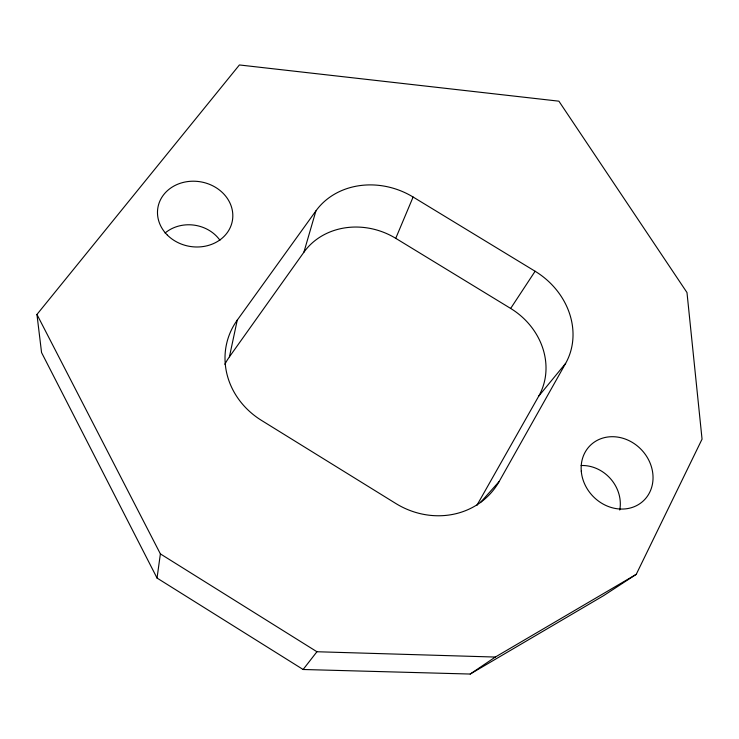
<?xml version="1.0" encoding="UTF-8"?>
<svg xmlns="http://www.w3.org/2000/svg" width="739" height="739" viewBox="0 0 739 739"><rect width="100%" height="100%" fill="white"/><g stroke="black" fill="none" stroke-linecap="round" stroke-linejoin="round"><path stroke-width="1.11" d="M157.037 578.055L160.381 553.89L36.95 314.454L239.399 64.958L558.896 101.178L686.984 292.542L702.05 439.151L636.242 574.342L603.495 595.717L470.216 674.042L303.129 669.497L157.037 578.055L41.56 352.558L36.95 314.454M224.85 364.318A72.293 66.953 17.1 0 1 229.432 356.817L237.237 320.163L315.932 210.874A73.152 63.794 22.5 0 1 413.11 197.027L535.11 271.25A73.475 64.293 32.9 0 1 565.631 363.385L499.176 481.495L480.387 502.566M229.432 356.817L303.886 252.239L315.932 210.874M303.886 252.239A68.866 61.023 22.1 0 1 395.744 238.327L413.11 197.027M476.831 505.458L538.768 396.076L565.631 363.385M538.768 396.076A69.143 61.466 33.3 0 0 510.658 308.44L535.11 271.25M303.129 669.497L316.939 651.743L495.315 657.054L636.242 574.342M470.216 674.042L495.315 657.054M395.744 238.327L510.658 308.44M160.381 553.89L316.939 651.743M581.113 465.524A36.063 32.008 47.6 0 1 619.744 510.021M165.093 233.025A35.555 31.241 8.8 0 1 219.936 240.249M237.237 320.163A77.022 70.427 18 0 0 261.477 420.389L395.744 503.453A77.29 71.083 35.3 0 0 499.176 481.495M167.365 235.104A37.818 32.738 9.9 0 0 231.085 225.506A37.818 32.738 9.9 0 0 186.995 181.674A37.818 32.738 9.9 0 0 167.365 235.104M581.27 471.168A38.391 33.597 46.4 0 0 637.665 505.042A38.391 33.597 46.4 0 0 632.335 442.43A38.391 33.597 46.4 0 0 581.27 471.168"/></g></svg>
